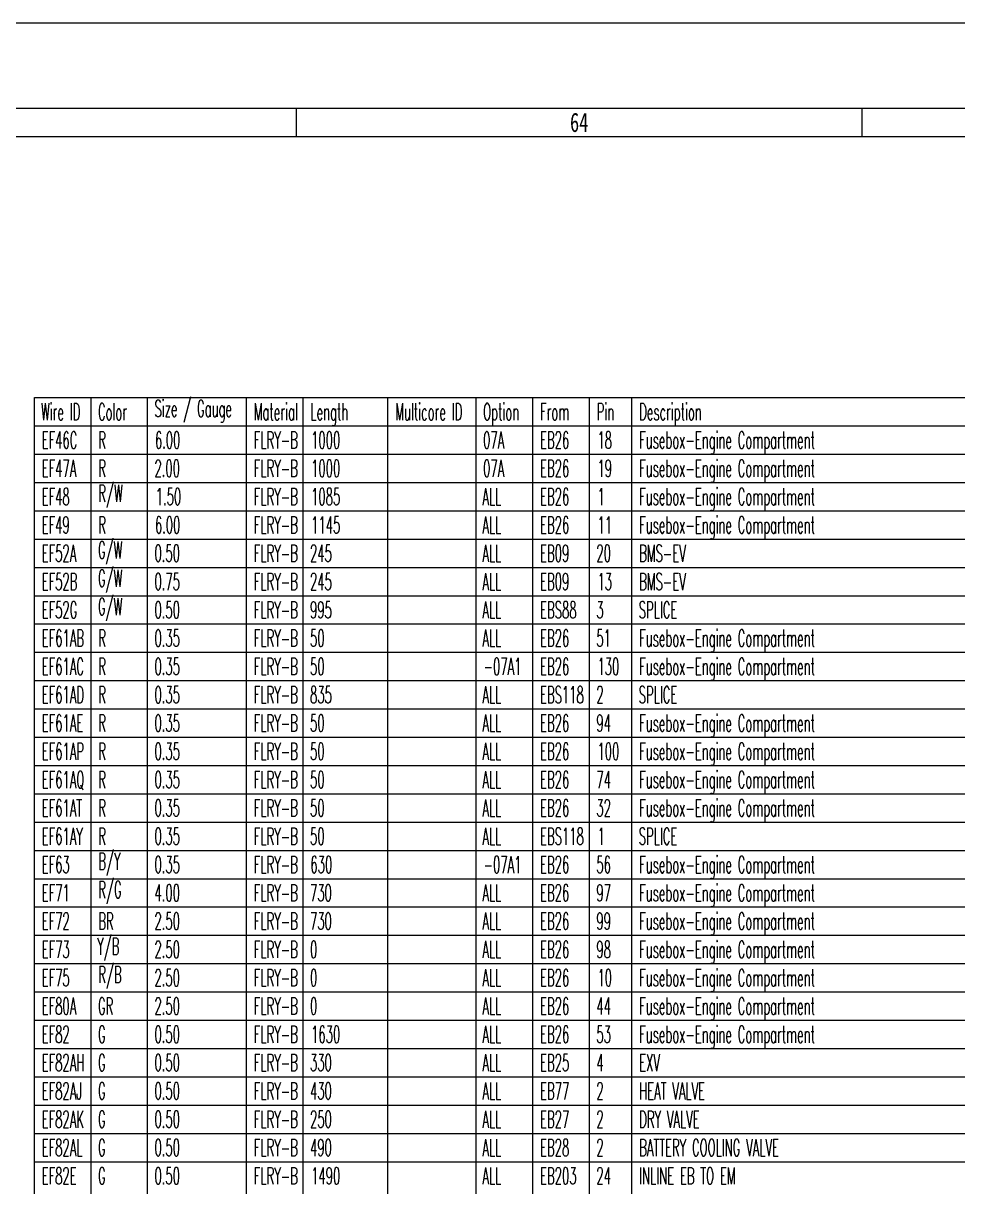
# Model space of a CAD drawing. Header units: inches. Extents: x 47316 to 59086, y 3141 to 11743.
# Drawn here: x 56519.7 to 56684.8, y 10093.5 to 10299.1 of the extents above; entities that cross this region are included whole.
import ezdxf

# ---------------------------------------------------------------- set-up
doc = ezdxf.new("R2010")
doc.units = ezdxf.units.IN
doc.header["$MEASUREMENT"] = 0
doc.styles.add('MtX_FangSong_GB2312', font='')
doc.styles.get("Standard").update_dxf_attribs({"font": ''})
doc.styles.get('MtX_FangSong_GB2312').set_extended_font_data('FangSong_GB2312')
doc.styles.get('Standard').set_extended_font_data('SimSun')

msp = doc.modelspace()

# ---------------------------------------------------------------- linework, layer by layer
at = {"color": 0, "lineweight": 15}
for p, q in [((57387.93, 10299.08), (50247.93, 10299.08)), ((50267.93, 10284.08), (57267.93, 10284.08)), ((56567.93, 10279.08), (56567.93, 10284.08)), ((56667.93, 10279.08), (56667.93, 10284.08)), ((50267.93, 10279.08), (57367.93, 10279.08))]:
    msp.add_line(p, q, dxfattribs=at)
at = {"color": 0, "linetype": 'Continuous', "lineweight": 15}
for p, q in [((56521.65, 9727.95), (56521.65, 10232.95)), ((56521.65, 10232.95), (56848.5, 10232.95)), ((56531.65, 9727.95), (56531.65, 10232.95)), ((56541.65, 9727.95), (56541.65, 10232.95)), ((56559.12, 9727.95), (56559.12, 10232.95)), ((56569.12, 9727.95), (56569.12, 10232.95)), ((56584.12, 9727.95), (56584.12, 10232.95)), ((56599.72, 9727.95), (56599.72, 10232.95)), ((56609.72, 9727.95), (56609.72, 10232.95)), ((56619.72, 9727.95), (56619.72, 10232.95)), ((56627.22, 9727.95), (56627.22, 10232.95)), ((56521.65, 10227.95), (56848.5, 10227.95)), ((56521.65, 10222.95), (56848.5, 10222.95)), ((56521.65, 10217.95), (56848.5, 10217.95)), ((56521.65, 10212.95), (56848.5, 10212.95)), ((56521.65, 10207.95), (56848.5, 10207.95)), ((56521.65, 10202.95), (56848.5, 10202.95)), ((56521.65, 10197.95), (56848.5, 10197.95)), ((56521.65, 10192.95), (56848.5, 10192.95)), ((56521.65, 10187.95), (56848.5, 10187.95)), ((56521.65, 10182.95), (56848.5, 10182.95)), ((56521.65, 10177.95), (56848.5, 10177.95)), ((56521.65, 10172.95), (56848.5, 10172.95)), ((56521.65, 10167.95), (56848.5, 10167.95)), ((56521.65, 10162.95), (56848.5, 10162.95)), ((56521.65, 10157.95), (56848.5, 10157.95)), ((56521.65, 10152.95), (56848.5, 10152.95)), ((56521.65, 10147.95), (56848.5, 10147.95)), ((56521.65, 10142.95), (56848.5, 10142.95)), ((56521.65, 10137.95), (56848.5, 10137.95)), ((56521.65, 10132.95), (56848.5, 10132.95)), ((56521.65, 10127.95), (56848.5, 10127.95)), ((56521.65, 10122.95), (56848.5, 10122.95)), ((56521.65, 10117.95), (56848.5, 10117.95)), ((56521.65, 10112.95), (56848.5, 10112.95)), ((56521.65, 10107.95), (56848.5, 10107.95)), ((56521.65, 10102.95), (56848.5, 10102.95)), ((56521.65, 10097.95), (56848.5, 10097.95))]:
    msp.add_line(p, q, dxfattribs=at)

# ---------------------------------------------------------------- texts
at = {"color": 0, "lineweight": 15, "style": 'MtX_FangSong_GB2312', "width": 0.7}
msp.add_text('64', height=3.4, dxfattribs=at).set_placement((56616.29, 10279.88))
at = {"color": 140, "linetype": 'Continuous', "lineweight": 15, "char_height": 3, "attachment_point": 1}
for s, insert, width in [('\\Fromans.shx;\\W0.5000000000;\\T1.0000000000;\\o\\lSize / Gauge', (56542.87, 10232.52), 15.9286), ('\\Fromans.shx;\\W0.5000000000;\\T1.0000000000;\\o\\lWire ID', (56522.8, 10231.95), 8.0714), ('\\Fromans.shx;\\W0.5000000000;\\T1.0000000000;\\o\\lColor', (56532.87, 10231.95), 5.7143), ('\\Fromans.shx;\\W0.5000000000;\\T1.0000000000;\\o\\lMaterial', (56560.41, 10231.95), 8.6429), ('\\Fromans.shx;\\W0.5000000000;\\T1.0000000000;\\o\\lLength', (56570.41, 10231.95), 7.4286), ('\\Fromans.shx;\\W0.5000000000;\\T1.0000000000;\\o\\lMulticore ID', (56585.41, 10231.95), 13.5), ('\\Fromans.shx;\\W0.5000000000;\\T1.0000000000;\\o\\lOption', (56600.94, 10231.95), 7.0714), ('\\Fromans.shx;\\W0.5000000000;\\T1.0000000000;\\o\\lFrom', (56611.01, 10231.95), 5.7143), ('\\Fromans.shx;\\W0.5000000000;\\T1.0000000000;\\o\\lPin', (56621.01, 10231.95), 3.4286), ('\\Fromans.shx;\\W0.5000000000;\\T1.0000000000;\\o\\lDescription', (56628.51, 10231.95), 12.2857)]:
    msp.add_mtext(s, dxfattribs=dict(at, insert=insert, width=width))
at = {"color": 7, "linetype": 'Continuous', "lineweight": 15, "char_height": 3, "attachment_point": 1}
for s, insert, width in [('\\Fromans.shx;\\W0.5000000000;\\T1.0000000000;\\o\\lEF46C', (56522.94, 10226.95), 7), ('\\Fromans.shx;\\W0.5000000000;\\T1.0000000000;\\o\\lR', (56532.94, 10226.95), 1.5), ('\\Fromans.shx;\\W0.5000000000;\\T1.0000000000;\\o\\l6.00', (56542.94, 10226.95), 5), ('\\Fromans.shx;\\W0.5000000000;\\T1.0000000000;\\o\\lFLRY-B', (56560.41, 10226.95), 8.6429), ('\\Fromans.shx;\\W0.5000000000;\\T1.0000000000;\\o\\l1000', (56570.55, 10226.95), 5.7143), ('\\Fromans.shx;\\W0.5000000000;\\T1.0000000000;\\o\\l07A', (56600.94, 10226.95), 4.1429), ('\\Fromans.shx;\\W0.5000000000;\\T1.0000000000;\\o\\lEB26', (56611.01, 10226.95), 5.7143), ('\\Fromans.shx;\\W0.5000000000;\\T1.0000000000;\\o\\l18', (56621.15, 10226.95), 2.8571), ('\\Fromans.shx;\\W0.5000000000;\\T1.0000000000;\\o\\lFusebox-Engine Compartment', (56628.51, 10226.95), 34.8571), ('\\Fromans.shx;\\W0.5000000000;\\T1.0000000000;\\o\\lEF47A', (56522.94, 10221.95), 6.7857), ('\\Fromans.shx;\\W0.5000000000;\\T1.0000000000;\\o\\lR', (56532.94, 10221.95), 1.5), ('\\Fromans.shx;\\W0.5000000000;\\T1.0000000000;\\o\\l2.00', (56542.87, 10221.95), 5), ('\\Fromans.shx;\\W0.5000000000;\\T1.0000000000;\\o\\lFLRY-B', (56560.41, 10221.95), 8.6429), ('\\Fromans.shx;\\W0.5000000000;\\T1.0000000000;\\o\\l1000', (56570.55, 10221.95), 5.7143), ('\\Fromans.shx;\\W0.5000000000;\\T1.0000000000;\\o\\l07A', (56600.94, 10221.95), 4.1429), ('\\Fromans.shx;\\W0.5000000000;\\T1.0000000000;\\o\\lEB26', (56611.01, 10221.95), 5.7143), ('\\Fromans.shx;\\W0.5000000000;\\T1.0000000000;\\o\\l19', (56621.15, 10221.95), 2.8571), ('\\Fromans.shx;\\W0.5000000000;\\T1.0000000000;\\o\\lFusebox-Engine Compartment', (56628.51, 10221.95), 34.8571), ('\\Fromans.shx;\\W0.5000000000;\\T1.0000000000;\\o\\lEF48', (56522.94, 10216.95), 5.5), ('\\Fromans.shx;\\W0.5000000000;\\T1.0000000000;\\o\\lR/W', (56532.94, 10217.52), 4.7857), ('\\Fromans.shx;\\W0.5000000000;\\T1.0000000000;\\o\\l1.50', (56543.08, 10216.95), 5), ('\\Fromans.shx;\\W0.5000000000;\\T1.0000000000;\\o\\lFLRY-B', (56560.41, 10216.95), 8.6429), ('\\Fromans.shx;\\W0.5000000000;\\T1.0000000000;\\o\\l1085', (56570.55, 10216.95), 5.7143), ('\\Fromans.shx;\\W0.5000000000;\\T1.0000000000;\\o\\lALL', (56600.8, 10216.95), 3.7143), ('\\Fromans.shx;\\W0.5000000000;\\T1.0000000000;\\o\\lEB26', (56611.01, 10216.95), 5.7143), ('\\Fromans.shx;\\W0.5000000000;\\T1.0000000000;\\o\\l1', (56621.15, 10216.95), 1.4286), ('\\Fromans.shx;\\W0.5000000000;\\T1.0000000000;\\o\\lFusebox-Engine Compartment', (56628.51, 10216.95), 34.8571), ('\\Fromans.shx;\\W0.5000000000;\\T1.0000000000;\\o\\lFusebox-Engine Compartment', (56628.51, 10211.95), 34.8571), ('\\Fromans.shx;\\W0.5000000000;\\T1.0000000000;\\o\\lEF49', (56522.94, 10211.95), 5.5), ('\\Fromans.shx;\\W0.5000000000;\\T1.0000000000;\\o\\lR', (56532.94, 10211.95), 1.5), ('\\Fromans.shx;\\W0.5000000000;\\T1.0000000000;\\o\\l6.00', (56542.94, 10211.95), 5), ('\\Fromans.shx;\\W0.5000000000;\\T1.0000000000;\\o\\lFLRY-B', (56560.41, 10211.95), 8.6429), ('\\Fromans.shx;\\W0.5000000000;\\T1.0000000000;\\o\\l1145', (56570.55, 10211.95), 5.7143), ('\\Fromans.shx;\\W0.5000000000;\\T1.0000000000;\\o\\lALL', (56600.8, 10211.95), 3.7143), ('\\Fromans.shx;\\W0.5000000000;\\T1.0000000000;\\o\\lEB26', (56611.01, 10211.95), 5.7143), ('\\Fromans.shx;\\W0.5000000000;\\T1.0000000000;\\o\\l11', (56621.15, 10211.95), 2.8571), ('\\Fromans.shx;\\W0.5000000000;\\T1.0000000000;\\o\\lG/W', (56532.87, 10207.52), 4.7857), ('\\Fromans.shx;\\W0.5000000000;\\T1.0000000000;\\o\\lEF52A', (56522.94, 10206.95), 6.7857), ('\\Fromans.shx;\\W0.5000000000;\\T1.0000000000;\\o\\l0.50', (56542.87, 10206.95), 5), ('\\Fromans.shx;\\W0.5000000000;\\T1.0000000000;\\o\\lFLRY-B', (56560.41, 10206.95), 8.6429), ('\\Fromans.shx;\\W0.5000000000;\\T1.0000000000;\\o\\l245', (56570.34, 10206.95), 4.2857), ('\\Fromans.shx;\\W0.5000000000;\\T1.0000000000;\\o\\lALL', (56600.8, 10206.95), 3.7143), ('\\Fromans.shx;\\W0.5000000000;\\T1.0000000000;\\o\\lEB09', (56611.01, 10206.95), 5.7143), ('\\Fromans.shx;\\W0.5000000000;\\T1.0000000000;\\o\\l20', (56620.94, 10206.95), 2.8571), ('\\Fromans.shx;\\W0.5000000000;\\T1.0000000000;\\o\\lBMS-EV', (56628.51, 10206.95), 9.1429), ('\\Fromans.shx;\\W0.5000000000;\\T1.0000000000;\\o\\lEF52B', (56522.94, 10201.95), 7), ('\\Fromans.shx;\\W0.5000000000;\\T1.0000000000;\\o\\lG/W', (56532.87, 10202.52), 4.7857), ('\\Fromans.shx;\\W0.5000000000;\\T1.0000000000;\\o\\l0.75', (56542.87, 10201.95), 5), ('\\Fromans.shx;\\W0.5000000000;\\T1.0000000000;\\o\\lFLRY-B', (56560.41, 10201.95), 8.6429), ('\\Fromans.shx;\\W0.5000000000;\\T1.0000000000;\\o\\l245', (56570.34, 10201.95), 4.2857), ('\\Fromans.shx;\\W0.5000000000;\\T1.0000000000;\\o\\lALL', (56600.8, 10201.95), 3.7143), ('\\Fromans.shx;\\W0.5000000000;\\T1.0000000000;\\o\\lEB09', (56611.01, 10201.95), 5.7143), ('\\Fromans.shx;\\W0.5000000000;\\T1.0000000000;\\o\\l13', (56621.15, 10201.95), 2.8571), ('\\Fromans.shx;\\W0.5000000000;\\T1.0000000000;\\o\\lBMS-EV', (56628.51, 10201.95), 9.1429), ('\\Fromans.shx;\\W0.5000000000;\\T1.0000000000;\\o\\lG/W', (56532.87, 10197.52), 4.7857), ('\\Fromans.shx;\\W0.5000000000;\\T1.0000000000;\\o\\lEF52G', (56522.94, 10196.95), 7), ('\\Fromans.shx;\\W0.5000000000;\\T1.0000000000;\\o\\l0.50', (56542.87, 10196.95), 5), ('\\Fromans.shx;\\W0.5000000000;\\T1.0000000000;\\o\\lFLRY-B', (56560.41, 10196.95), 8.6429), ('\\Fromans.shx;\\W0.5000000000;\\T1.0000000000;\\o\\l995', (56570.34, 10196.95), 4.2857), ('\\Fromans.shx;\\W0.5000000000;\\T1.0000000000;\\o\\lALL', (56600.8, 10196.95), 3.7143), ('\\Fromans.shx;\\W0.5000000000;\\T1.0000000000;\\o\\lEBS88', (56611.01, 10196.95), 7.1429), ('\\Fromans.shx;\\W0.5000000000;\\T1.0000000000;\\o\\l3', (56620.94, 10196.95), 1.4286), ('\\Fromans.shx;\\W0.5000000000;\\T1.0000000000;\\o\\lSPLICE', (56628.44, 10196.95), 7.5714), ('\\Fromans.shx;\\W0.5000000000;\\T1.0000000000;\\o\\lEF61AB', (56522.94, 10191.95), 8.2857), ('\\Fromans.shx;\\W0.5000000000;\\T1.0000000000;\\o\\lR', (56532.94, 10191.95), 1.5), ('\\Fromans.shx;\\W0.5000000000;\\T1.0000000000;\\o\\l0.35', (56542.87, 10191.95), 5), ('\\Fromans.shx;\\W0.5000000000;\\T1.0000000000;\\o\\lFLRY-B', (56560.41, 10191.95), 8.6429), ('\\Fromans.shx;\\W0.5000000000;\\T1.0000000000;\\o\\l50', (56570.34, 10191.95), 2.8571), ('\\Fromans.shx;\\W0.5000000000;\\T1.0000000000;\\o\\lALL', (56600.8, 10191.95), 3.7143), ('\\Fromans.shx;\\W0.5000000000;\\T1.0000000000;\\o\\lEB26', (56611.01, 10191.95), 5.7143), ('\\Fromans.shx;\\W0.5000000000;\\T1.0000000000;\\o\\l51', (56620.94, 10191.95), 2.8571), ('\\Fromans.shx;\\W0.5000000000;\\T1.0000000000;\\o\\lFusebox-Engine Compartment', (56628.51, 10191.95), 34.8571), ('\\Fromans.shx;\\W0.5000000000;\\T1.0000000000;\\o\\lEF61AC', (56522.94, 10186.95), 8.2857), ('\\Fromans.shx;\\W0.5000000000;\\T1.0000000000;\\o\\lR', (56532.94, 10186.95), 1.5), ('\\Fromans.shx;\\W0.5000000000;\\T1.0000000000;\\o\\l0.35', (56542.87, 10186.95), 5), ('\\Fromans.shx;\\W0.5000000000;\\T1.0000000000;\\o\\lFLRY-B', (56560.41, 10186.95), 8.6429), ('\\Fromans.shx;\\W0.5000000000;\\T1.0000000000;\\o\\l50', (56570.34, 10186.95), 2.8571), ('\\Fromans.shx;\\W0.5000000000;\\T1.0000000000;\\o\\l-07A1', (56601.01, 10186.95), 7.4286), ('\\Fromans.shx;\\W0.5000000000;\\T1.0000000000;\\o\\lEB26', (56611.01, 10186.95), 5.7143), ('\\Fromans.shx;\\W0.5000000000;\\T1.0000000000;\\o\\l130', (56621.15, 10186.95), 4.2857), ('\\Fromans.shx;\\W0.5000000000;\\T1.0000000000;\\o\\lFusebox-Engine Compartment', (56628.51, 10186.95), 34.8571), ('\\Fromans.shx;\\W0.5000000000;\\T1.0000000000;\\o\\lEF61AD', (56522.94, 10181.95), 8.2857), ('\\Fromans.shx;\\W0.5000000000;\\T1.0000000000;\\o\\lR', (56532.94, 10181.95), 1.5), ('\\Fromans.shx;\\W0.5000000000;\\T1.0000000000;\\o\\l0.35', (56542.87, 10181.95), 5), ('\\Fromans.shx;\\W0.5000000000;\\T1.0000000000;\\o\\lFLRY-B', (56560.41, 10181.95), 8.6429), ('\\Fromans.shx;\\W0.5000000000;\\T1.0000000000;\\o\\l835', (56570.34, 10181.95), 4.2857), ('\\Fromans.shx;\\W0.5000000000;\\T1.0000000000;\\o\\lALL', (56600.8, 10181.95), 3.7143), ('\\Fromans.shx;\\W0.5000000000;\\T1.0000000000;\\o\\lEBS118', (56611.01, 10181.95), 8.5714), ('\\Fromans.shx;\\W0.5000000000;\\T1.0000000000;\\o\\l2', (56620.94, 10181.95), 1.4286), ('\\Fromans.shx;\\W0.5000000000;\\T1.0000000000;\\o\\lSPLICE', (56628.44, 10181.95), 7.5714), ('\\Fromans.shx;\\W0.5000000000;\\T1.0000000000;\\o\\lFusebox-Engine Compartment', (56628.51, 10176.95), 34.8571), ('\\Fromans.shx;\\W0.5000000000;\\T1.0000000000;\\o\\lEF61AE', (56522.94, 10176.95), 8.1429), ('\\Fromans.shx;\\W0.5000000000;\\T1.0000000000;\\o\\lR', (56532.94, 10176.95), 1.5), ('\\Fromans.shx;\\W0.5000000000;\\T1.0000000000;\\o\\l0.35', (56542.87, 10176.95), 5), ('\\Fromans.shx;\\W0.5000000000;\\T1.0000000000;\\o\\lFLRY-B', (56560.41, 10176.95), 8.6429), ('\\Fromans.shx;\\W0.5000000000;\\T1.0000000000;\\o\\l50', (56570.34, 10176.95), 2.8571), ('\\Fromans.shx;\\W0.5000000000;\\T1.0000000000;\\o\\lALL', (56600.8, 10176.95), 3.7143), ('\\Fromans.shx;\\W0.5000000000;\\T1.0000000000;\\o\\lEB26', (56611.01, 10176.95), 5.7143), ('\\Fromans.shx;\\W0.5000000000;\\T1.0000000000;\\o\\l94', (56620.94, 10176.95), 2.8571), ('\\Fromans.shx;\\W0.5000000000;\\T1.0000000000;\\o\\lEF61AP', (56522.94, 10171.95), 8.2857), ('\\Fromans.shx;\\W0.5000000000;\\T1.0000000000;\\o\\lR', (56532.94, 10171.95), 1.5), ('\\Fromans.shx;\\W0.5000000000;\\T1.0000000000;\\o\\l0.35', (56542.87, 10171.95), 5), ('\\Fromans.shx;\\W0.5000000000;\\T1.0000000000;\\o\\lFLRY-B', (56560.41, 10171.95), 8.6429), ('\\Fromans.shx;\\W0.5000000000;\\T1.0000000000;\\o\\l50', (56570.34, 10171.95), 2.8571), ('\\Fromans.shx;\\W0.5000000000;\\T1.0000000000;\\o\\lALL', (56600.8, 10171.95), 3.7143), ('\\Fromans.shx;\\W0.5000000000;\\T1.0000000000;\\o\\lEB26', (56611.01, 10171.95), 5.7143), ('\\Fromans.shx;\\W0.5000000000;\\T1.0000000000;\\o\\l100', (56621.15, 10171.95), 4.2857), ('\\Fromans.shx;\\W0.5000000000;\\T1.0000000000;\\o\\lFusebox-Engine Compartment', (56628.51, 10171.95), 34.8571), ('\\Fromans.shx;\\W0.5000000000;\\T1.0000000000;\\o\\lEF61AQ', (56522.94, 10166.95), 8.3571), ('\\Fromans.shx;\\W0.5000000000;\\T1.0000000000;\\o\\lR', (56532.94, 10166.95), 1.5), ('\\Fromans.shx;\\W0.5000000000;\\T1.0000000000;\\o\\l0.35', (56542.87, 10166.95), 5), ('\\Fromans.shx;\\W0.5000000000;\\T1.0000000000;\\o\\lFLRY-B', (56560.41, 10166.95), 8.6429), ('\\Fromans.shx;\\W0.5000000000;\\T1.0000000000;\\o\\l50', (56570.34, 10166.95), 2.8571), ('\\Fromans.shx;\\W0.5000000000;\\T1.0000000000;\\o\\lALL', (56600.8, 10166.95), 3.7143), ('\\Fromans.shx;\\W0.5000000000;\\T1.0000000000;\\o\\lEB26', (56611.01, 10166.95), 5.7143), ('\\Fromans.shx;\\W0.5000000000;\\T1.0000000000;\\o\\l74', (56620.94, 10166.95), 2.8571), ('\\Fromans.shx;\\W0.5000000000;\\T1.0000000000;\\o\\lFusebox-Engine Compartment', (56628.51, 10166.95), 34.8571), ('\\Fromans.shx;\\W0.5000000000;\\T1.0000000000;\\o\\lEF61AT', (56522.94, 10161.95), 7.9286), ('\\Fromans.shx;\\W0.5000000000;\\T1.0000000000;\\o\\lR', (56532.94, 10161.95), 1.5), ('\\Fromans.shx;\\W0.5000000000;\\T1.0000000000;\\o\\l0.35', (56542.87, 10161.95), 5), ('\\Fromans.shx;\\W0.5000000000;\\T1.0000000000;\\o\\lFLRY-B', (56560.41, 10161.95), 8.6429), ('\\Fromans.shx;\\W0.5000000000;\\T1.0000000000;\\o\\l50', (56570.34, 10161.95), 2.8571), ('\\Fromans.shx;\\W0.5000000000;\\T1.0000000000;\\o\\lALL', (56600.8, 10161.95), 3.7143), ('\\Fromans.shx;\\W0.5000000000;\\T1.0000000000;\\o\\lEB26', (56611.01, 10161.95), 5.7143), ('\\Fromans.shx;\\W0.5000000000;\\T1.0000000000;\\o\\l32', (56620.94, 10161.95), 2.8571), ('\\Fromans.shx;\\W0.5000000000;\\T1.0000000000;\\o\\lFusebox-Engine Compartment', (56628.51, 10161.95), 34.8571), ('\\Fromans.shx;\\W0.5000000000;\\T1.0000000000;\\o\\lEF61AY', (56522.94, 10156.95), 8.0714), ('\\Fromans.shx;\\W0.5000000000;\\T1.0000000000;\\o\\lR', (56532.94, 10156.95), 1.5), ('\\Fromans.shx;\\W0.5000000000;\\T1.0000000000;\\o\\l0.35', (56542.87, 10156.95), 5), ('\\Fromans.shx;\\W0.5000000000;\\T1.0000000000;\\o\\lFLRY-B', (56560.41, 10156.95), 8.6429), ('\\Fromans.shx;\\W0.5000000000;\\T1.0000000000;\\o\\l50', (56570.34, 10156.95), 2.8571), ('\\Fromans.shx;\\W0.5000000000;\\T1.0000000000;\\o\\lALL', (56600.8, 10156.95), 3.7143), ('\\Fromans.shx;\\W0.5000000000;\\T1.0000000000;\\o\\lEBS118', (56611.01, 10156.95), 8.5714), ('\\Fromans.shx;\\W0.5000000000;\\T1.0000000000;\\o\\l1', (56621.15, 10156.95), 1.4286), ('\\Fromans.shx;\\W0.5000000000;\\T1.0000000000;\\o\\lSPLICE', (56628.44, 10156.95), 7.5714), ('\\Fromans.shx;\\W0.5000000000;\\T1.0000000000;\\o\\lB/Y', (56532.94, 10152.52), 4.3571), ('\\Fromans.shx;\\W0.5000000000;\\T1.0000000000;\\o\\lEF63', (56522.94, 10151.95), 5.5), ('\\Fromans.shx;\\W0.5000000000;\\T1.0000000000;\\o\\l0.35', (56542.87, 10151.95), 5), ('\\Fromans.shx;\\W0.5000000000;\\T1.0000000000;\\o\\lFLRY-B', (56560.41, 10151.95), 8.6429), ('\\Fromans.shx;\\W0.5000000000;\\T1.0000000000;\\o\\l630', (56570.41, 10151.95), 4.2857), ('\\Fromans.shx;\\W0.5000000000;\\T1.0000000000;\\o\\l-07A1', (56601.01, 10151.95), 7.4286), ('\\Fromans.shx;\\W0.5000000000;\\T1.0000000000;\\o\\lEB26', (56611.01, 10151.95), 5.7143), ('\\Fromans.shx;\\W0.5000000000;\\T1.0000000000;\\o\\l56', (56620.94, 10151.95), 2.8571), ('\\Fromans.shx;\\W0.5000000000;\\T1.0000000000;\\o\\lFusebox-Engine Compartment', (56628.51, 10151.95), 34.8571), ('\\Fromans.shx;\\W0.5000000000;\\T1.0000000000;\\o\\lEF71', (56522.94, 10146.95), 5.5), ('\\Fromans.shx;\\W0.5000000000;\\T1.0000000000;\\o\\lR/G', (56532.94, 10147.52), 4.5714), ('\\Fromans.shx;\\W0.5000000000;\\T1.0000000000;\\o\\l4.00', (56542.87, 10146.95), 5), ('\\Fromans.shx;\\W0.5000000000;\\T1.0000000000;\\o\\lFLRY-B', (56560.41, 10146.95), 8.6429), ('\\Fromans.shx;\\W0.5000000000;\\T1.0000000000;\\o\\l730', (56570.34, 10146.95), 4.2857), ('\\Fromans.shx;\\W0.5000000000;\\T1.0000000000;\\o\\lALL', (56600.8, 10146.95), 3.7143), ('\\Fromans.shx;\\W0.5000000000;\\T1.0000000000;\\o\\lEB26', (56611.01, 10146.95), 5.7143), ('\\Fromans.shx;\\W0.5000000000;\\T1.0000000000;\\o\\l97', (56620.94, 10146.95), 2.8571), ('\\Fromans.shx;\\W0.5000000000;\\T1.0000000000;\\o\\lFusebox-Engine Compartment', (56628.51, 10146.95), 34.8571), ('\\Fromans.shx;\\W0.5000000000;\\T1.0000000000;\\o\\lEF72', (56522.94, 10141.95), 5.5), ('\\Fromans.shx;\\W0.5000000000;\\T1.0000000000;\\o\\lBR', (56532.94, 10141.95), 3), ('\\Fromans.shx;\\W0.5000000000;\\T1.0000000000;\\o\\l2.50', (56542.87, 10141.95), 5), ('\\Fromans.shx;\\W0.5000000000;\\T1.0000000000;\\o\\lFLRY-B', (56560.41, 10141.95), 8.6429), ('\\Fromans.shx;\\W0.5000000000;\\T1.0000000000;\\o\\l730', (56570.34, 10141.95), 4.2857), ('\\Fromans.shx;\\W0.5000000000;\\T1.0000000000;\\o\\lALL', (56600.8, 10141.95), 3.7143), ('\\Fromans.shx;\\W0.5000000000;\\T1.0000000000;\\o\\lEB26', (56611.01, 10141.95), 5.7143), ('\\Fromans.shx;\\W0.5000000000;\\T1.0000000000;\\o\\l99', (56620.94, 10141.95), 2.8571), ('\\Fromans.shx;\\W0.5000000000;\\T1.0000000000;\\o\\lFusebox-Engine Compartment', (56628.51, 10141.95), 34.8571), ('\\Fromans.shx;\\W0.5000000000;\\T1.0000000000;\\o\\lY/B', (56532.73, 10137.52), 4.3571), ('\\Fromans.shx;\\W0.5000000000;\\T1.0000000000;\\o\\lEF73', (56522.94, 10136.95), 5.5), ('\\Fromans.shx;\\W0.5000000000;\\T1.0000000000;\\o\\l2.50', (56542.87, 10136.95), 5), ('\\Fromans.shx;\\W0.5000000000;\\T1.0000000000;\\o\\lFLRY-B', (56560.41, 10136.95), 8.6429), ('\\Fromans.shx;\\W0.5000000000;\\T1.0000000000;\\o\\l0', (56570.34, 10136.95), 1.4286), ('\\Fromans.shx;\\W0.5000000000;\\T1.0000000000;\\o\\lALL', (56600.8, 10136.95), 3.7143), ('\\Fromans.shx;\\W0.5000000000;\\T1.0000000000;\\o\\lEB26', (56611.01, 10136.95), 5.7143), ('\\Fromans.shx;\\W0.5000000000;\\T1.0000000000;\\o\\l98', (56620.94, 10136.95), 2.8571), ('\\Fromans.shx;\\W0.5000000000;\\T1.0000000000;\\o\\lFusebox-Engine Compartment', (56628.51, 10136.95), 34.8571), ('\\Fromans.shx;\\W0.5000000000;\\T1.0000000000;\\o\\lEF75', (56522.94, 10131.95), 5.5), ('\\Fromans.shx;\\W0.5000000000;\\T1.0000000000;\\o\\lR/B', (56532.94, 10132.52), 4.5714), ('\\Fromans.shx;\\W0.5000000000;\\T1.0000000000;\\o\\l2.50', (56542.87, 10131.95), 5), ('\\Fromans.shx;\\W0.5000000000;\\T1.0000000000;\\o\\lFLRY-B', (56560.41, 10131.95), 8.6429), ('\\Fromans.shx;\\W0.5000000000;\\T1.0000000000;\\o\\l0', (56570.34, 10131.95), 1.4286), ('\\Fromans.shx;\\W0.5000000000;\\T1.0000000000;\\o\\lALL', (56600.8, 10131.95), 3.7143), ('\\Fromans.shx;\\W0.5000000000;\\T1.0000000000;\\o\\lEB26', (56611.01, 10131.95), 5.7143), ('\\Fromans.shx;\\W0.5000000000;\\T1.0000000000;\\o\\l10', (56621.15, 10131.95), 2.8571), ('\\Fromans.shx;\\W0.5000000000;\\T1.0000000000;\\o\\lFusebox-Engine Compartment', (56628.51, 10131.95), 34.8571), ('\\Fromans.shx;\\W0.5000000000;\\T1.0000000000;\\o\\lEF80A', (56522.94, 10126.95), 6.7857), ('\\Fromans.shx;\\W0.5000000000;\\T1.0000000000;\\o\\lGR', (56532.87, 10126.95), 3), ('\\Fromans.shx;\\W0.5000000000;\\T1.0000000000;\\o\\l2.50', (56542.87, 10126.95), 5), ('\\Fromans.shx;\\W0.5000000000;\\T1.0000000000;\\o\\lFLRY-B', (56560.41, 10126.95), 8.6429), ('\\Fromans.shx;\\W0.5000000000;\\T1.0000000000;\\o\\l0', (56570.34, 10126.95), 1.4286), ('\\Fromans.shx;\\W0.5000000000;\\T1.0000000000;\\o\\lALL', (56600.8, 10126.95), 3.7143), ('\\Fromans.shx;\\W0.5000000000;\\T1.0000000000;\\o\\lEB26', (56611.01, 10126.95), 5.7143), ('\\Fromans.shx;\\W0.5000000000;\\T1.0000000000;\\o\\l44', (56620.94, 10126.95), 2.8571), ('\\Fromans.shx;\\W0.5000000000;\\T1.0000000000;\\o\\lFusebox-Engine Compartment', (56628.51, 10126.95), 34.8571), ('\\Fromans.shx;\\W0.5000000000;\\T1.0000000000;\\o\\lEF82', (56522.94, 10121.95), 5.5), ('\\Fromans.shx;\\W0.5000000000;\\T1.0000000000;\\o\\lG', (56532.87, 10121.95), 1.5), ('\\Fromans.shx;\\W0.5000000000;\\T1.0000000000;\\o\\l0.50', (56542.87, 10121.95), 5), ('\\Fromans.shx;\\W0.5000000000;\\T1.0000000000;\\o\\lFLRY-B', (56560.41, 10121.95), 8.6429), ('\\Fromans.shx;\\W0.5000000000;\\T1.0000000000;\\o\\l1630', (56570.55, 10121.95), 5.7143), ('\\Fromans.shx;\\W0.5000000000;\\T1.0000000000;\\o\\lALL', (56600.8, 10121.95), 3.7143), ('\\Fromans.shx;\\W0.5000000000;\\T1.0000000000;\\o\\lEB26', (56611.01, 10121.95), 5.7143), ('\\Fromans.shx;\\W0.5000000000;\\T1.0000000000;\\o\\l53', (56620.94, 10121.95), 2.8571), ('\\Fromans.shx;\\W0.5000000000;\\T1.0000000000;\\o\\lFusebox-Engine Compartment', (56628.51, 10121.95), 34.8571), ('\\Fromans.shx;\\W0.5000000000;\\T1.0000000000;\\o\\lEF82AH', (56522.94, 10116.95), 8.3571), ('\\Fromans.shx;\\W0.5000000000;\\T1.0000000000;\\o\\lG', (56532.87, 10116.95), 1.5), ('\\Fromans.shx;\\W0.5000000000;\\T1.0000000000;\\o\\l0.50', (56542.87, 10116.95), 5), ('\\Fromans.shx;\\W0.5000000000;\\T1.0000000000;\\o\\lFLRY-B', (56560.41, 10116.95), 8.6429), ('\\Fromans.shx;\\W0.5000000000;\\T1.0000000000;\\o\\l330', (56570.34, 10116.95), 4.2857), ('\\Fromans.shx;\\W0.5000000000;\\T1.0000000000;\\o\\lALL', (56600.8, 10116.95), 3.7143), ('\\Fromans.shx;\\W0.5000000000;\\T1.0000000000;\\o\\lEB25', (56611.01, 10116.95), 5.7143), ('\\Fromans.shx;\\W0.5000000000;\\T1.0000000000;\\o\\l4', (56620.94, 10116.95), 1.4286), ('\\Fromans.shx;\\W0.5000000000;\\T1.0000000000;\\o\\lEXV', (56628.51, 10116.95), 4.0714), ('\\Fromans.shx;\\W0.5000000000;\\T1.0000000000;\\o\\lEF82AJ', (56522.94, 10111.95), 7.9286), ('\\Fromans.shx;\\W0.5000000000;\\T1.0000000000;\\o\\lG', (56532.87, 10111.95), 1.5), ('\\Fromans.shx;\\W0.5000000000;\\T1.0000000000;\\o\\l0.50', (56542.87, 10111.95), 5), ('\\Fromans.shx;\\W0.5000000000;\\T1.0000000000;\\o\\lFLRY-B', (56560.41, 10111.95), 8.6429), ('\\Fromans.shx;\\W0.5000000000;\\T1.0000000000;\\o\\l430', (56570.34, 10111.95), 4.2857), ('\\Fromans.shx;\\W0.5000000000;\\T1.0000000000;\\o\\lALL', (56600.8, 10111.95), 3.7143), ('\\Fromans.shx;\\W0.5000000000;\\T1.0000000000;\\o\\lEB77', (56611.01, 10111.95), 5.7143), ('\\Fromans.shx;\\W0.5000000000;\\T1.0000000000;\\o\\l2', (56620.94, 10111.95), 1.4286), ('\\Fromans.shx;\\W0.5000000000;\\T1.0000000000;\\o\\lHEAT VALVE', (56628.51, 10111.95), 13.2857), ('\\Fromans.shx;\\W0.5000000000;\\T1.0000000000;\\o\\lEF82AK', (56522.94, 10106.95), 8.2857), ('\\Fromans.shx;\\W0.5000000000;\\T1.0000000000;\\o\\lG', (56532.87, 10106.95), 1.5), ('\\Fromans.shx;\\W0.5000000000;\\T1.0000000000;\\o\\l0.50', (56542.87, 10106.95), 5), ('\\Fromans.shx;\\W0.5000000000;\\T1.0000000000;\\o\\lFLRY-B', (56560.41, 10106.95), 8.6429), ('\\Fromans.shx;\\W0.5000000000;\\T1.0000000000;\\o\\l250', (56570.34, 10106.95), 4.2857), ('\\Fromans.shx;\\W0.5000000000;\\T1.0000000000;\\o\\lALL', (56600.8, 10106.95), 3.7143), ('\\Fromans.shx;\\W0.5000000000;\\T1.0000000000;\\o\\lEB27', (56611.01, 10106.95), 5.7143), ('\\Fromans.shx;\\W0.5000000000;\\T1.0000000000;\\o\\l2', (56620.94, 10106.95), 1.4286), ('\\Fromans.shx;\\W0.5000000000;\\T1.0000000000;\\o\\lDRY VALVE', (56628.51, 10106.95), 12.2143), ('\\Fromans.shx;\\W0.5000000000;\\T1.0000000000;\\o\\lEF82AL', (56522.94, 10101.95), 8), ('\\Fromans.shx;\\W0.5000000000;\\T1.0000000000;\\o\\lG', (56532.87, 10101.95), 1.5), ('\\Fromans.shx;\\W0.5000000000;\\T1.0000000000;\\o\\l0.50', (56542.87, 10101.95), 5), ('\\Fromans.shx;\\W0.5000000000;\\T1.0000000000;\\o\\lFLRY-B', (56560.41, 10101.95), 8.6429), ('\\Fromans.shx;\\W0.5000000000;\\T1.0000000000;\\o\\l490', (56570.34, 10101.95), 4.2857), ('\\Fromans.shx;\\W0.5000000000;\\T1.0000000000;\\o\\lALL', (56600.8, 10101.95), 3.7143), ('\\Fromans.shx;\\W0.5000000000;\\T1.0000000000;\\o\\lEB28', (56611.01, 10101.95), 5.7143), ('\\Fromans.shx;\\W0.5000000000;\\T1.0000000000;\\o\\l2', (56620.94, 10101.95), 1.4286), ('\\Fromans.shx;\\W0.5000000000;\\T1.0000000000;\\o\\lBATTERY COOLING VALVE', (56628.51, 10101.95), 28.1429), ('\\Fromans.shx;\\W0.5000000000;\\T1.0000000000;\\o\\lEF82E', (56522.94, 10096.95), 6.8571), ('\\Fromans.shx;\\W0.5000000000;\\T1.0000000000;\\o\\lG', (56532.87, 10096.95), 1.5), ('\\Fromans.shx;\\W0.5000000000;\\T1.0000000000;\\o\\l0.50', (56542.87, 10096.95), 5), ('\\Fromans.shx;\\W0.5000000000;\\T1.0000000000;\\o\\lFLRY-B', (56560.41, 10096.95), 8.6429), ('\\Fromans.shx;\\W0.5000000000;\\T1.0000000000;\\o\\l1490', (56570.55, 10096.95), 5.7143), ('\\Fromans.shx;\\W0.5000000000;\\T1.0000000000;\\o\\lALL', (56600.8, 10096.95), 3.7143), ('\\Fromans.shx;\\W0.5000000000;\\T1.0000000000;\\o\\lEB203', (56611.01, 10096.95), 7.1429), ('\\Fromans.shx;\\W0.5000000000;\\T1.0000000000;\\o\\l24', (56620.94, 10096.95), 2.8571), ('\\Fromans.shx;\\W0.5000000000;\\T1.0000000000;\\o\\lINLINE EB TO EM', (56628.51, 10096.95), 20)]:
    msp.add_mtext(s, dxfattribs=dict(at, insert=insert, width=width))

doc.saveas('drawing.dxf')
